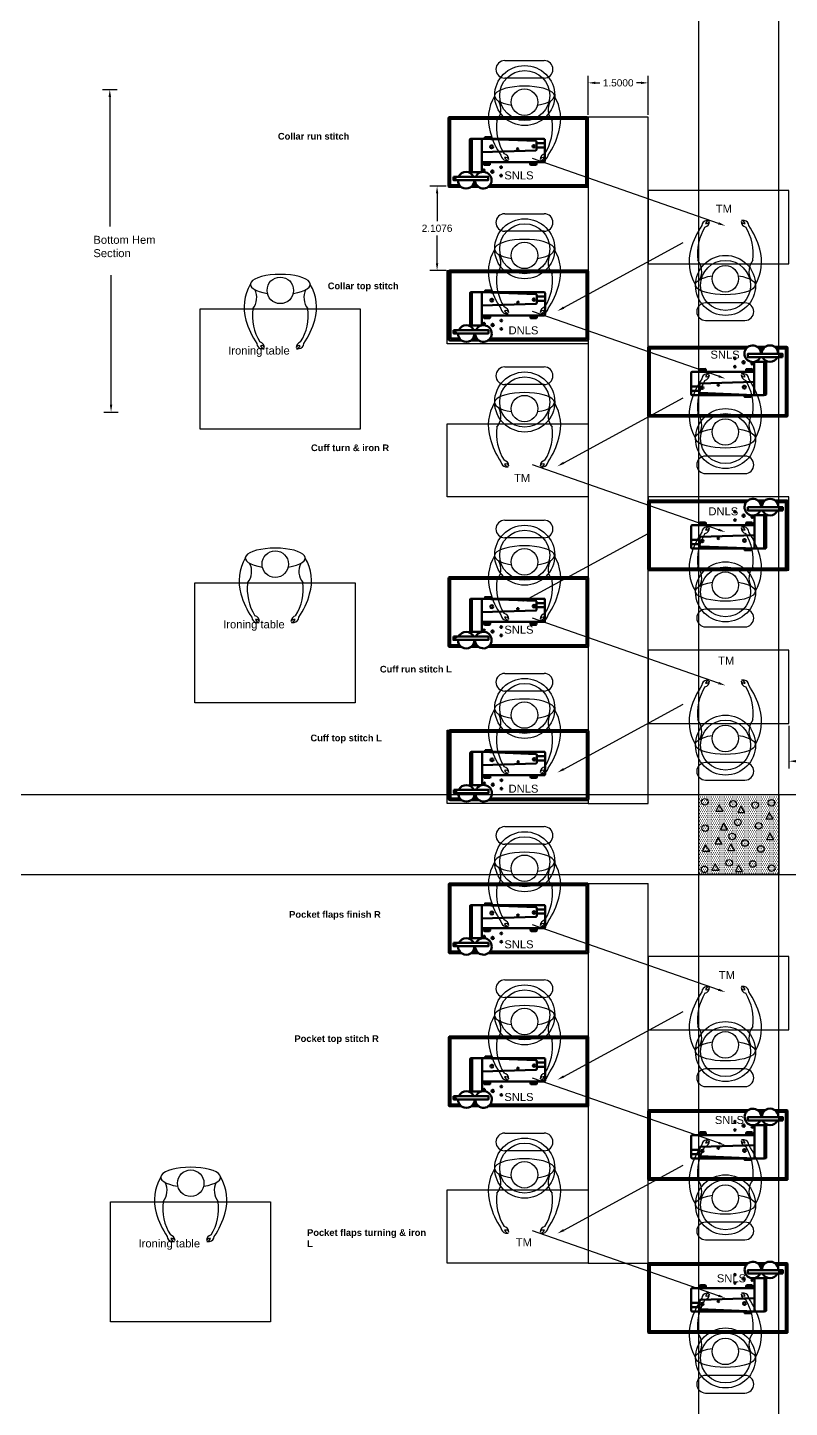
# Model space of a CAD drawing. Header units: feet. Extents: x 200 to 992, y 45 to 257.
# Drawn here: x 307.54 to 326.58, y 199.1 to 233.59 of the extents above; entities that cross this region are included whole.
import ezdxf

# ---------------------------------------------------------------- set-up
doc = ezdxf.new("R2010")
doc.units = ezdxf.units.FT
doc.header["$MEASUREMENT"] = 0
for name, color, linetype in [('beampillar', 80, 'Continuous'), ('dimension', 100, 'Continuous'), ('hatch pillar', 20, 'Continuous'), ('machines', 21, 'Continuous'), ('prep side', 220, 'Continuous'), ('shank', 77, 'Continuous'), ('standing operator', 240, 'Continuous')]:
    doc.layers.add(name, color=color, linetype=linetype)
doc.styles.get("Standard").update_dxf_attribs({"font": 'arial.ttf'})
doc.dimstyles.get("Standard").update_dxf_attribs({"dimtxt": 0.18, "dimasz": 0.18, "dimexe": 0.18, "dimexo": 0.0625, "dimgap": 0.09, "dimtad": 0, "dimtih": 1, "dimtoh": 1, "dimdec": 4, "dimzin": 0, "dimdsep": 46, "dimtxsty": 'Standard', "dimcen": 0.09, "dimadec": 0, "dimazin": 0, "dimtfac": 1, "dimtdec": 4, "dimtofl": 0, "dimtmove": 0, "dimatfit": 3, "dimfxl": 1, "dimtolj": 1, "dimtzin": 0, "dimarcsym": 0})

# ---------------------------------------------------------------- blocks, each defined once
blk = doc.blocks.new('Arrow')
at = {"linetype": 'ByBlock', "lineweight": -2}
blk.add_lwpolyline([(19.992, 74.917), (15.339, 76.537)], dxfattribs=at)
blk.add_solid([(20.002, 74.945), (20.162, 74.858), (19.982, 74.889)])
blk = doc.blocks.new('arrow 2')
at = {"linetype": 'ByBlock', "lineweight": -2}
blk.add_lwpolyline([(16.121, 72.812), (19.11, 74.436)], dxfattribs=at)
blk.add_solid([(16.136, 72.785), (15.963, 72.726), (16.107, 72.838)])
blk = doc.blocks.new('snls block')
at = {"layer": 'machines', "linetype": 'ByBlock', "lineweight": 100}
for p, q in [((54.586, 84.152), (54.586, 84.133)), ((54.586, 84.152), (54.605, 84.152)), ((54.607, 84.133), (54.605, 84.152)), ((54.888, 84.077), (54.681, 84.077)), ((54.889, 83.97), (54.681, 83.97)), ((53.361, 83.553), (53.361, 83.605)), ((53.361, 83.605), (53.517, 83.605)), ((53.378, 83.57), (53.378, 83.605)), ((53.497, 83.533), (53.382, 83.533)), ((53.48, 83.549), (53.398, 83.549)), ((53.501, 83.605), (53.501, 83.57)), ((53.517, 83.605), (53.517, 83.553)), ((54.524, 83.553), (54.524, 83.605)), ((54.524, 83.605), (54.681, 83.605)), ((54.541, 83.57), (54.541, 83.605)), ((54.66, 83.533), (54.545, 83.533)), ((54.643, 83.549), (54.562, 83.549)), ((54.664, 83.605), (54.664, 83.57)), ((54.681, 83.605), (54.681, 83.553))]:
    blk.add_line(p, q, dxfattribs=at)
for points in [[(53.469, 82.981), (55.947, 82.981, 0.414214), (55.968, 83.002), (55.968, 84.703, 0.414214), (55.947, 84.724), (52.502, 84.724, 0.414214), (52.482, 84.703), (52.482, 83.002, 0.414214), (52.502, 82.981), (52.798, 82.981)], [(53.513, 83.023), (55.905, 83.023, 0.414214), (55.926, 83.043), (55.926, 84.662, 0.414214), (55.905, 84.683), (52.544, 84.683, 0.414214), (52.523, 84.662), (52.523, 83.043, 0.414214), (52.544, 83.023), (52.755, 83.023)]]:
    blk.add_lwpolyline(points, format="xyb", dxfattribs=at)
for points in [[(53.063, 83.355), (53.037, 83.355, -0.414214), (53.016, 83.375), (53.016, 84.161, -0.414214), (53.037, 84.182), (53.063, 84.182)], [(53.312, 84.185), (53.063, 84.185), (53.063, 83.355), (53.291, 83.355, 0.414214), (53.312, 83.375)], [(53.312, 84.185), (54.661, 84.131, -0.402601), (54.681, 84.11), (54.681, 83.914, -0.405445), (54.661, 83.893), (53.312, 83.853)], [(53.312, 84.185), (54.868, 84.185, -0.414214), (54.889, 84.164), (54.889, 83.624, -0.414214), (54.868, 83.604), (53.312, 83.604)]]:
    blk.add_lwpolyline(points, format="xyb", close=True, dxfattribs=at)
for points in [[(53.557, 84.185), (53.392, 84.185), (53.392, 84.225), (53.557, 84.225)], [(53.505, 84.185), (53.404, 84.185), (53.404, 84.222), (53.505, 84.222)], [(52.603, 83.237), (53.474, 83.237), (53.474, 83.154), (52.603, 83.154)], [(52.603, 83.237), (53.474, 83.237), (53.474, 83.154), (52.603, 83.154)]]:
    blk.add_lwpolyline(points, close=True, dxfattribs=at)
for points in [[(53.042, 82.981), (53.23, 82.981)], [(53.085, 83.023), (53.186, 83.023)]]:
    blk.add_lwpolyline(points, dxfattribs=at)
for centre, radius in [((53.56, 83.986), 0.0369), ((54.212, 83.931), 0.0196), ((54.613, 83.999), 0.0303), ((53.796, 83.476), 0.0206), ((52.644, 83.202), 0.0219), ((52.644, 83.202), 0.0219), ((53.366, 83.399), 0.0206), ((53.58, 83.365), 0.0285), ((53.796, 83.267), 0.0206)]:
    blk.add_circle(centre, radius, dxfattribs=at)
for centre, radius, start, end in [((53.382, 83.553), 0.0208, 180, 270), ((53.398, 83.57), 0.0208, 180, 270), ((53.48, 83.57), 0.0208, 270, 0), ((53.497, 83.553), 0.0208, 270, 0), ((54.545, 83.553), 0.0208, 180, 270), ((54.562, 83.57), 0.0208, 180, 270), ((54.643, 83.57), 0.0208, 270, 0), ((54.66, 83.553), 0.0208, 270, 0), ((52.92, 83.149), 0.207, 178.5457, 1.4543), ((52.92, 83.149), 0.207, 25.1747, 154.8253), ((53.35, 83.151), 0.207, 179.1324, 155.4718)]:
    blk.add_arc(centre, radius, start, end, dxfattribs=at)
blk = doc.blocks.new('*D20')
at = {"color": 0, "linetype": 'ByBlock', "lineweight": -2, "transparency": 16777216}
for p, q in [((-152.547, 49.683), (-152.547, 48.62)), ((-148.024, 49.763), (-148.024, 48.62)), ((-152.367, 48.8), (-150.752, 48.8)), ((-148.204, 48.8), (-149.819, 48.8))]:
    blk.add_line(p, q, dxfattribs=at)
at = {"color": 0, "linetype": 'ByBlock', "transparency": 16777216}
for points in [[(-152.367, 48.83), (-152.367, 48.77), (-152.547, 48.8)], [(-148.204, 48.83), (-148.204, 48.77), (-148.024, 48.8)]]:
    blk.add_solid(points, dxfattribs=at)
at = {"layer": 'Defpoints', "color": 0, "linetype": 'ByBlock', "transparency": 16777216}
for p in [(-152.547, 49.746), (-148.024, 49.826), (-148.024, 48.8)]:
    blk.add_point(p, dxfattribs=at)
at = {"color": 0, "linetype": 'ByBlock', "transparency": 16777216, "insert": (-150.286, 48.8), "char_height": 0.18, "attachment_point": 5}
blk.add_mtext('\\A1;4.5222', dxfattribs=at)
blk = doc.blocks.new('*D23')
at = {"color": 0, "linetype": 'ByBlock', "lineweight": -2, "transparency": 16777216}
for p, q in [((-157.567, 64.959), (-157.567, 65.935)), ((-156.067, 64.959), (-156.067, 65.935)), ((-157.387, 65.755), (-157.272, 65.755)), ((-156.247, 65.755), (-156.362, 65.755))]:
    blk.add_line(p, q, dxfattribs=at)
at = {"color": 0, "linetype": 'ByBlock', "transparency": 16777216}
for points in [[(-157.387, 65.785), (-157.387, 65.725), (-157.567, 65.755)], [(-156.247, 65.785), (-156.247, 65.725), (-156.067, 65.755)]]:
    blk.add_solid(points, dxfattribs=at)
at = {"layer": 'Defpoints', "color": 0, "linetype": 'ByBlock', "transparency": 16777216}
for p in [(-156.067, 65.755), (-157.567, 64.896), (-156.067, 64.896)]:
    blk.add_point(p, dxfattribs=at)
at = {"color": 0, "linetype": 'ByBlock', "transparency": 16777216, "insert": (-156.817, 65.755), "char_height": 0.18, "attachment_point": 5}
blk.add_mtext('\\A1;1.5000', dxfattribs=at)
blk = doc.blocks.new('*D24')
at = {"color": 0, "linetype": 'ByBlock', "lineweight": -2, "transparency": 16777216}
for p, q in [((-161.12, 63.174), (-161.524, 63.174)), ((-161.344, 62.994), (-161.344, 62.302)), ((-161.344, 61.246), (-161.344, 61.938)), ((-161.12, 61.066), (-161.524, 61.066))]:
    blk.add_line(p, q, dxfattribs=at)
at = {"color": 0, "linetype": 'ByBlock', "transparency": 16777216}
for points in [[(-161.374, 62.994), (-161.314, 62.994), (-161.344, 63.174)], [(-161.374, 61.246), (-161.314, 61.246), (-161.344, 61.066)]]:
    blk.add_solid(points, dxfattribs=at)
at = {"layer": 'Defpoints', "color": 0, "linetype": 'ByBlock', "transparency": 16777216}
for p in [(-161.058, 63.174), (-161.344, 61.066), (-161.058, 61.066)]:
    blk.add_point(p, dxfattribs=at)
at = {"color": 0, "linetype": 'ByBlock', "transparency": 16777216, "insert": (-161.344, 62.12), "char_height": 0.18, "attachment_point": 5}
blk.add_mtext('\\A1;2.1076', dxfattribs=at)
blk = doc.blocks.new('hatchedpillar')
at = {"layer": 'hatch pillar', "linetype": 'ByBlock', "true_color": 0xf4ee51}
h = blk.add_hatch(dxfattribs=at)
h.set_pattern_fill('DOTS', color=41, scale=0.74)
h.set_pattern_definition([(0, (122.4823, -40.014843), (0.023125, 0.04625), [0, -0.04625])])
h.paths.add_polyline_path([(326.3, 214.403), (324.3, 214.403), (324.3, 212.403), (326.3, 212.403)])
at = {"layer": 'hatch pillar', "linetype": 'Continuous', "lineweight": -3, "ltscale": 2}
for p, q in [((324.821, 214.163), (324.744, 214.001)), ((324.744, 214.001), (324.922, 214.001)), ((324.922, 214.001), (324.821, 214.163)), ((325.37, 214.132), (325.292, 213.97)), ((325.292, 213.97), (325.47, 213.97)), ((325.47, 213.97), (325.37, 214.132)), ((326.077, 213.973), (326, 213.811)), ((326.177, 213.811), (326.077, 213.973)), ((324.937, 213.7), (324.86, 213.538)), ((324.86, 213.538), (325.037, 213.538)), ((325.037, 213.538), (324.937, 213.7)), ((326, 213.811), (326.177, 213.811)), ((324.487, 213.162), (324.41, 213)), ((324.588, 213), (324.487, 213.162)), ((324.798, 213.345), (324.721, 213.183)), ((324.721, 213.183), (324.898, 213.183)), ((324.898, 213.183), (324.798, 213.345)), ((325.115, 213.183), (325.037, 213.021)), ((325.215, 213.021), (325.115, 213.183)), ((326.091, 213.458), (326.014, 213.296)), ((326.014, 213.296), (326.191, 213.296)), ((326.191, 213.296), (326.091, 213.458)), ((324.41, 213), (324.588, 213)), ((325.037, 213.021), (325.215, 213.021)), ((324.721, 212.689), (324.644, 212.527)), ((324.644, 212.527), (324.821, 212.527)), ((324.821, 212.527), (324.721, 212.689)), ((325.308, 212.659), (325.231, 212.497)), ((325.231, 212.497), (325.408, 212.497)), ((325.408, 212.497), (325.308, 212.659))]:
    blk.add_line(p, q, dxfattribs=at)
for centre in [(324.469, 214.234), (325.177, 214.186), (325.725, 214.155), (326.13, 214.213), (324.476, 213.578), (325.292, 213.723), (325.812, 213.635), (325.153, 213.368), (325.47, 213.206), (325.868, 213.056), (325.076, 212.713), (324.455, 212.548), (325.663, 212.682), (326.137, 212.576)]:
    blk.add_circle(centre, 0.0821, dxfattribs=at)
blk = doc.blocks.new('sewing line')
for p, q in [((-157.5673, 47.74604), (-156.0673, 47.74604)), ((-157.5673, 45.74612), (-156.0673, 45.74612)), ((-157.5673, 36.25604), (-156.0673, 36.25604))]:
    blk.add_line(p, q)
for points in [[(-159.65176, 66.31406), (-158.66746, 66.31406)], [(-158.66746, 65.87473), (-159.65176, 65.87473)], [(-156.0673, 47.74604), (-156.0673, 64.89612), (-157.5673, 64.89612), (-157.5673, 47.74604)], [(-159.65176, 62.48406), (-158.66746, 62.48406)], [(-158.66746, 62.04473), (-159.65176, 62.04473)], [(-153.64682, 60.25736), (-154.63112, 60.25736)], [(-154.63112, 59.81803), (-153.64682, 59.81803)], [(-159.65176, 58.65406), (-158.66746, 58.65406)], [(-158.66746, 58.21473), (-159.65176, 58.21473)], [(-153.64682, 56.42736), (-154.63112, 56.42736)], [(-154.63112, 55.98803), (-153.64682, 55.98803)], [(-159.65176, 54.82406), (-158.66746, 54.82406)], [(-158.66746, 54.38473), (-159.65176, 54.38473)], [(-153.64682, 52.59736), (-154.63112, 52.59736)], [(-154.63112, 52.15803), (-153.64682, 52.15803)], [(-159.65176, 50.99406), (-158.66746, 50.99406)], [(-158.66746, 50.55473), (-159.65176, 50.55473)], [(-153.64682, 48.76736), (-154.63112, 48.76736)], [(-154.63112, 48.32803), (-153.64682, 48.32803)], [(-159.65176, 47.16406), (-158.66746, 47.16406)], [(-158.66746, 46.72473), (-159.65176, 46.72473)], [(-157.5673, 45.74612), (-157.5673, 36.25604)], [(-156.0673, 36.25604), (-156.0673, 45.74612)], [(-159.65176, 43.33406), (-158.66746, 43.33406)], [(-158.66746, 42.89473), (-159.65176, 42.89473)], [(-153.64682, 41.10736), (-154.63112, 41.10736)], [(-154.63112, 40.66803), (-153.64682, 40.66803)], [(-159.65176, 39.50406), (-158.66746, 39.50406)], [(-158.66746, 39.06473), (-159.65176, 39.06473)], [(-153.64682, 37.27736), (-154.63112, 37.27736)], [(-154.63112, 36.83803), (-153.64682, 36.83803)], [(-153.64682, 33.44736), (-154.63112, 33.44736)], [(-154.63112, 33.00803), (-153.64682, 33.00803)]]:
    blk.add_lwpolyline(points)
for points in [[(-152.54667, 63.06604), (-156.0673, 63.06604), (-156.0673, 61.23597), (-152.54667, 61.23597)], [(-157.5673, 59.23604), (-161.08794, 59.23604), (-161.08794, 61.06612), (-157.5673, 61.06612)], [(-157.5673, 55.40604), (-161.08794, 55.40604), (-161.08794, 57.23612), (-157.5673, 57.23612)], [(-152.54667, 55.40604), (-156.0673, 55.40604), (-156.0673, 53.57597), (-152.54667, 53.57597)], [(-152.54667, 51.57604), (-156.0673, 51.57604), (-156.0673, 49.74597), (-152.54667, 49.74597)], [(-157.5673, 47.74604), (-161.08794, 47.74604), (-161.08794, 49.57612), (-157.5673, 49.57612)], [(-152.54667, 43.91604), (-156.0673, 43.91604), (-156.0673, 42.08597), (-152.54667, 42.08597)], [(-157.5673, 36.25604), (-161.08794, 36.25604), (-161.08794, 38.08612), (-157.5673, 38.08612)]]:
    blk.add_lwpolyline(points, close=True)
at = {"linetype": 'ByBlock'}
for points in [[(-167.26953, 60.10334), (-163.26953, 60.10334), (-163.26953, 57.10334), (-167.26953, 57.10334)], [(-167.39561, 53.26052), (-163.39561, 53.26052), (-163.39561, 50.26052), (-167.39561, 50.26052)], [(-169.51024, 37.78636), (-165.51024, 37.78636), (-165.51024, 34.78636), (-169.51024, 34.78636)]]:
    blk.add_lwpolyline(points, close=True, dxfattribs=at)
for centre, radius in [((-159.15346, 65.43847), 0.75), ((-159.15346, 65.43847), 0.625), ((-159.15834, 65.27329), 0.3314), ((-159.15346, 61.60847), 0.75), ((-159.15346, 61.60847), 0.625), ((-159.15834, 61.44329), 0.3314), ((-154.13282, 60.69361), 0.75), ((-154.13282, 60.69361), 0.625), ((-154.1377, 60.8588), 0.3314), ((-159.15346, 57.77847), 0.75), ((-159.15346, 57.77847), 0.625), ((-159.15834, 57.61329), 0.3314), ((-154.13282, 56.86361), 0.75), ((-154.13282, 56.86361), 0.625), ((-154.1377, 57.0288), 0.3314), ((-159.15346, 53.94847), 0.75), ((-159.15346, 53.94847), 0.625), ((-159.15834, 53.78329), 0.3314), ((-154.13282, 53.03361), 0.75), ((-154.13282, 53.03361), 0.625), ((-154.1377, 53.1988), 0.3314), ((-159.15346, 50.11847), 0.75), ((-159.15346, 50.11847), 0.625), ((-159.15834, 49.95329), 0.3314), ((-154.13282, 49.20361), 0.75), ((-154.13282, 49.20361), 0.625), ((-154.1377, 49.3688), 0.3314), ((-159.15346, 46.28847), 0.75), ((-159.15346, 46.28847), 0.625), ((-159.15834, 46.12329), 0.3314), ((-159.15346, 42.45847), 0.75), ((-159.15346, 42.45847), 0.625), ((-159.15834, 42.29329), 0.3314), ((-154.13282, 41.54361), 0.75), ((-154.13282, 41.54361), 0.625), ((-154.1377, 41.7088), 0.3314), ((-159.15346, 38.62847), 0.75), ((-159.15346, 38.62847), 0.625), ((-159.15834, 38.46329), 0.3314), ((-154.13282, 37.71361), 0.75), ((-154.13282, 37.71361), 0.625), ((-154.1377, 37.8788), 0.3314), ((-154.13282, 33.88361), 0.75), ((-154.13282, 33.88361), 0.625), ((-154.1377, 34.0488), 0.3314)]:
    blk.add_circle(centre, radius)
for centre, radius, start, end in [((-159.65176, 66.09439), 0.21966, 90, 270), ((-158.66746, 66.09439), 0.21966, 270, 90), ((-158.93482, 64.85148), 1.12909, 149.566063, 196.497517), ((-160.18967, 65.0889), 0.44097, 321.008421, 27.632528), ((-158.12701, 65.0889), 0.44097, 152.367472, 218.991579), ((-159.38185, 64.85148), 1.12909, 343.502483, 30.433937), ((-158.15673, 65.03468), 1.92771, 195.151137, 214.435473), ((-158.62726, 64.64293), 1.23125, 172.133942, 212.405248), ((-159.68941, 64.64293), 1.23125, 327.594752, 7.866058), ((-160.15995, 65.03468), 1.92771, 325.564527, 344.848863), ((-159.60623, 63.95539), 0.14081, 184.390124, 259.877496), ((-159.71059, 63.82858), 0.16061, 4.787406, 74.171118), ((-159.63097, 63.80352), 0.08916, 25.560009, 106.981091), ((-159.52717, 63.95643), 0.1464, 207.518809, 255.319703), ((-159.57653, 64.53354), 0.71883, 265.65598, 270.977476), ((-158.60608, 63.82858), 0.16061, 105.828882, 175.212594), ((-158.68571, 63.80352), 0.08916, 73.018909, 154.439991), ((-158.7895, 63.95643), 0.1464, 284.680297, 332.481191), ((-158.74014, 64.53354), 0.71883, 269.022524, 274.34402), ((-158.71044, 63.95539), 0.14081, 280.122504, 355.609876), ((-159.65176, 62.26439), 0.21966, 90, 270), ((-158.66746, 62.26439), 0.21966, 270, 90), ((-153.13609, 61.0974), 1.92771, 145.564527, 164.848863), ((-153.60663, 61.48915), 1.23125, 147.594752, 187.866058), ((-154.5856, 62.1767), 0.14081, 100.122504, 175.609876), ((-154.68995, 62.3035), 0.16061, 285.828882, 355.212594), ((-154.50654, 62.17566), 0.1464, 104.680297, 152.481191), ((-154.61033, 62.32857), 0.08916, 253.018909, 334.439991), ((-154.5559, 61.59855), 0.71883, 89.022524, 94.34402), ((-153.66507, 62.32857), 0.08916, 205.560009, 286.981091), ((-153.58545, 62.3035), 0.16061, 184.787406, 254.171118), ((-153.7195, 61.59855), 0.71883, 85.65598, 90.977476), ((-153.76887, 62.17566), 0.1464, 27.518809, 75.319703), ((-153.6898, 62.1767), 0.14081, 4.390124, 79.877496), ((-154.66878, 61.48915), 1.23125, 352.133942, 32.405248), ((-155.13931, 61.0974), 1.92771, 15.151137, 34.435473), ((-158.93482, 61.02148), 1.12909, 149.566063, 196.497517), ((-160.18967, 61.2589), 0.44097, 321.008421, 27.632528), ((-158.12701, 61.2589), 0.44097, 152.367472, 218.991579), ((-159.38185, 61.02148), 1.12909, 343.502483, 30.433937), ((-153.91419, 61.28061), 1.12909, 163.502483, 210.433937), ((-154.36122, 61.28061), 1.12909, 329.566063, 16.497517), ((-155.16903, 61.04318), 0.44097, 332.367472, 38.991579), ((-153.10637, 61.04318), 0.44097, 141.008421, 207.632528), ((-158.15673, 61.20468), 1.92771, 195.151137, 214.435473), ((-158.62726, 60.81293), 1.23125, 172.133942, 212.405248), ((-159.68941, 60.81293), 1.23125, 327.594752, 7.866058), ((-160.15995, 61.20468), 1.92771, 325.564527, 344.848863), ((-159.60623, 60.12539), 0.14081, 184.390124, 259.877496), ((-159.71059, 59.99858), 0.16061, 4.787406, 74.171118), ((-159.63097, 59.97352), 0.08916, 25.560009, 106.981091), ((-159.52717, 60.12643), 0.1464, 207.518809, 255.319703), ((-158.60608, 59.99858), 0.16061, 105.828882, 175.212594), ((-158.68571, 59.97352), 0.08916, 73.018909, 154.439991), ((-158.7895, 60.12643), 0.1464, 284.680297, 332.481191), ((-158.71044, 60.12539), 0.14081, 280.122504, 355.609876), ((-154.63112, 60.03769), 0.21966, 90, 270), ((-153.64682, 60.03769), 0.21966, 270, 90), ((-159.57653, 60.70354), 0.71883, 265.65598, 270.977476), ((-158.74014, 60.70354), 0.71883, 269.022524, 274.34402), ((-159.65176, 58.43439), 0.21966, 90, 270), ((-158.66746, 58.43439), 0.21966, 270, 90), ((-153.13609, 57.2674), 1.92771, 145.564527, 164.848863), ((-153.60663, 57.65915), 1.23125, 147.594752, 187.866058), ((-154.5856, 58.3467), 0.14081, 100.122504, 175.609876), ((-154.68995, 58.4735), 0.16061, 285.828882, 355.212594), ((-154.50654, 58.34566), 0.1464, 104.680297, 152.481191), ((-154.61033, 58.49857), 0.08916, 253.018909, 334.439991), ((-154.5559, 57.76855), 0.71883, 89.022524, 94.34402), ((-153.66507, 58.49857), 0.08916, 205.560009, 286.981091), ((-153.58545, 58.4735), 0.16061, 184.787406, 254.171118), ((-153.7195, 57.76855), 0.71883, 85.65598, 90.977476), ((-153.76887, 58.34566), 0.1464, 27.518809, 75.319703), ((-153.6898, 58.3467), 0.14081, 4.390124, 79.877496), ((-154.66878, 57.65915), 1.23125, 352.133942, 32.405248), ((-155.13931, 57.2674), 1.92771, 15.151137, 34.435473), ((-158.93482, 57.19148), 1.12909, 149.566063, 196.497517), ((-160.18967, 57.4289), 0.44097, 321.008421, 27.632528), ((-158.12701, 57.4289), 0.44097, 152.367472, 218.991579), ((-159.38185, 57.19148), 1.12909, 343.502483, 30.433937), ((-153.91419, 57.45061), 1.12909, 163.502483, 210.433937), ((-154.36122, 57.45061), 1.12909, 329.566063, 16.497517), ((-155.16903, 57.21318), 0.44097, 332.367472, 38.991579), ((-153.10637, 57.21318), 0.44097, 141.008421, 207.632528), ((-158.62726, 56.98293), 1.23125, 172.133942, 212.405248), ((-159.68941, 56.98293), 1.23125, 327.594752, 7.866058), ((-158.15673, 57.37468), 1.92771, 195.151137, 214.435473), ((-160.15995, 57.37468), 1.92771, 325.564527, 344.848863), ((-159.60623, 56.29539), 0.14081, 184.390124, 259.877496), ((-159.71059, 56.16858), 0.16061, 4.787406, 74.171118), ((-159.63097, 56.14352), 0.08916, 25.560009, 106.981091), ((-159.52717, 56.29643), 0.1464, 207.518809, 255.319703), ((-158.60608, 56.16858), 0.16061, 105.828882, 175.212594), ((-158.68571, 56.14352), 0.08916, 73.018909, 154.439991), ((-158.7895, 56.29643), 0.1464, 284.680297, 332.481191), ((-158.71044, 56.29539), 0.14081, 280.122504, 355.609876), ((-154.63112, 56.20769), 0.21966, 90, 270), ((-153.64682, 56.20769), 0.21966, 270, 90), ((-159.57653, 56.87354), 0.71883, 265.65598, 270.977476), ((-158.74014, 56.87354), 0.71883, 269.022524, 274.34402), ((-159.65176, 54.60439), 0.21966, 90, 270), ((-158.66746, 54.60439), 0.21966, 270, 90), ((-153.13609, 53.4374), 1.92771, 145.564527, 164.848863), ((-154.5856, 54.5167), 0.14081, 100.122504, 175.609876), ((-154.68995, 54.6435), 0.16061, 285.828882, 355.212594), ((-154.50654, 54.51566), 0.1464, 104.680297, 152.481191), ((-154.61033, 54.66857), 0.08916, 253.018909, 334.439991), ((-154.5559, 53.93855), 0.71883, 89.022524, 94.34402), ((-153.66507, 54.66857), 0.08916, 205.560009, 286.981091), ((-153.58545, 54.6435), 0.16061, 184.787406, 254.171118), ((-153.7195, 53.93855), 0.71883, 85.65598, 90.977476), ((-153.76887, 54.51566), 0.1464, 27.518809, 75.319703), ((-153.6898, 54.5167), 0.14081, 4.390124, 79.877496), ((-155.13931, 53.4374), 1.92771, 15.151137, 34.435473), ((-153.60663, 53.82915), 1.23125, 147.594752, 187.866058), ((-154.66878, 53.82915), 1.23125, 352.133942, 32.405248), ((-158.93482, 53.36148), 1.12909, 149.566063, 196.497517), ((-160.18967, 53.5989), 0.44097, 321.008421, 27.632528), ((-158.12701, 53.5989), 0.44097, 152.367472, 218.991579), ((-159.38185, 53.36148), 1.12909, 343.502483, 30.433937), ((-153.91419, 53.62061), 1.12909, 163.502483, 210.433937), ((-154.36122, 53.62061), 1.12909, 329.566063, 16.497517), ((-155.16903, 53.38318), 0.44097, 332.367472, 38.991579), ((-153.10637, 53.38318), 0.44097, 141.008421, 207.632528), ((-158.62726, 53.15293), 1.23125, 172.133942, 212.405248), ((-159.68941, 53.15293), 1.23125, 327.594752, 7.866058), ((-158.15673, 53.54468), 1.92771, 195.151137, 214.435473), ((-160.15995, 53.54468), 1.92771, 325.564527, 344.848863), ((-159.60623, 52.46539), 0.14081, 184.390124, 259.877496), ((-159.71059, 52.33858), 0.16061, 4.787406, 74.171118), ((-158.60608, 52.33858), 0.16061, 105.828882, 175.212594), ((-158.71044, 52.46539), 0.14081, 280.122504, 355.609876), ((-154.63112, 52.37769), 0.21966, 90, 270), ((-153.64682, 52.37769), 0.21966, 270, 90), ((-159.63097, 52.31352), 0.08916, 25.560009, 106.981091), ((-159.52717, 52.46643), 0.1464, 207.518809, 255.319703), ((-159.57653, 53.04354), 0.71883, 265.65598, 270.977476), ((-158.68571, 52.31352), 0.08916, 73.018909, 154.439991), ((-158.7895, 52.46643), 0.1464, 284.680297, 332.481191), ((-158.74014, 53.04354), 0.71883, 269.022524, 274.34402), ((-159.65176, 50.77439), 0.21966, 90, 270), ((-158.66746, 50.77439), 0.21966, 270, 90), ((-154.5856, 50.6867), 0.14081, 100.122504, 175.609876), ((-154.68995, 50.8135), 0.16061, 285.828882, 355.212594), ((-154.50654, 50.68566), 0.1464, 104.680297, 152.481191), ((-154.61033, 50.83857), 0.08916, 253.018909, 334.439991), ((-154.5559, 50.10855), 0.71883, 89.022524, 94.34402), ((-153.66507, 50.83857), 0.08916, 205.560009, 286.981091), ((-153.58545, 50.8135), 0.16061, 184.787406, 254.171118), ((-153.7195, 50.10855), 0.71883, 85.65598, 90.977476), ((-153.76887, 50.68566), 0.1464, 27.518809, 75.319703), ((-153.6898, 50.6867), 0.14081, 4.390124, 79.877496), ((-153.13609, 49.6074), 1.92771, 145.564527, 164.848863), ((-153.60663, 49.99915), 1.23125, 147.594752, 187.866058), ((-154.66878, 49.99915), 1.23125, 352.133942, 32.405248), ((-155.13931, 49.6074), 1.92771, 15.151137, 34.435473), ((-158.93482, 49.53148), 1.12909, 149.566063, 196.497517), ((-159.38185, 49.53148), 1.12909, 343.502483, 30.433937), ((-153.91419, 49.79061), 1.12909, 163.502483, 210.433937), ((-154.36122, 49.79061), 1.12909, 329.566063, 16.497517), ((-160.18967, 49.7689), 0.44097, 321.008421, 27.632528), ((-158.12701, 49.7689), 0.44097, 152.367472, 218.991579), ((-155.16903, 49.55318), 0.44097, 332.367472, 38.991579), ((-153.10637, 49.55318), 0.44097, 141.008421, 207.632528), ((-158.62726, 49.32293), 1.23125, 172.133942, 212.405248), ((-159.68941, 49.32293), 1.23125, 327.594752, 7.866058), ((-158.15673, 49.71468), 1.92771, 195.151137, 214.435473), ((-160.15995, 49.71468), 1.92771, 325.564527, 344.848863), ((-159.71059, 48.50858), 0.16061, 4.787406, 74.171118), ((-158.60608, 48.50858), 0.16061, 105.828882, 175.212594), ((-154.63112, 48.54769), 0.21966, 90, 270), ((-153.64682, 48.54769), 0.21966, 270, 90), ((-159.60623, 48.63539), 0.14081, 184.390124, 259.877496), ((-159.63097, 48.48352), 0.08916, 25.560009, 106.981091), ((-159.52717, 48.63643), 0.1464, 207.518809, 255.319703), ((-159.57653, 49.21354), 0.71883, 265.65598, 270.977476), ((-158.68571, 48.48352), 0.08916, 73.018909, 154.439991), ((-158.7895, 48.63643), 0.1464, 284.680297, 332.481191), ((-158.74014, 49.21354), 0.71883, 269.022524, 274.34402), ((-158.71044, 48.63539), 0.14081, 280.122504, 355.609876), ((-159.65176, 46.94439), 0.21966, 90, 270), ((-158.66746, 46.94439), 0.21966, 270, 90), ((-158.93482, 45.70148), 1.12909, 149.566063, 196.497517), ((-159.38185, 45.70148), 1.12909, 343.502483, 30.433937), ((-160.18967, 45.9389), 0.44097, 321.008421, 27.632528), ((-158.12701, 45.9389), 0.44097, 152.367472, 218.991579), ((-158.62726, 45.49293), 1.23125, 172.133942, 212.405248), ((-159.68941, 45.49293), 1.23125, 327.594752, 7.866058), ((-158.15673, 45.88468), 1.92771, 195.151137, 214.435473), ((-160.15995, 45.88468), 1.92771, 325.564527, 344.848863), ((-159.60623, 44.80539), 0.14081, 184.390124, 259.877496), ((-159.71059, 44.67858), 0.16061, 4.787406, 74.171118), ((-159.63097, 44.65352), 0.08916, 25.560009, 106.981091), ((-159.52717, 44.80643), 0.1464, 207.518809, 255.319703), ((-159.57653, 45.38354), 0.71883, 265.65598, 270.977476), ((-158.60608, 44.67858), 0.16061, 105.828882, 175.212594), ((-158.68571, 44.65352), 0.08916, 73.018909, 154.439991), ((-158.7895, 44.80643), 0.1464, 284.680297, 332.481191), ((-158.74014, 45.38354), 0.71883, 269.022524, 274.34402), ((-158.71044, 44.80539), 0.14081, 280.122504, 355.609876), ((-159.65176, 43.11439), 0.21966, 90, 270), ((-158.66746, 43.11439), 0.21966, 270, 90), ((-154.5856, 43.0267), 0.14081, 100.122504, 175.609876), ((-154.68995, 43.1535), 0.16061, 285.828882, 355.212594), ((-154.50654, 43.02566), 0.1464, 104.680297, 152.481191), ((-154.61033, 43.17857), 0.08916, 253.018909, 334.439991), ((-154.5559, 42.44855), 0.71883, 89.022524, 94.34402), ((-153.66507, 43.17857), 0.08916, 205.560009, 286.981091), ((-153.58545, 43.1535), 0.16061, 184.787406, 254.171118), ((-153.7195, 42.44855), 0.71883, 85.65598, 90.977476), ((-153.76887, 43.02566), 0.1464, 27.518809, 75.319703), ((-153.6898, 43.0267), 0.14081, 4.390124, 79.877496), ((-153.13609, 41.9474), 1.92771, 145.564527, 164.848863), ((-153.60663, 42.33915), 1.23125, 147.594752, 187.866058), ((-154.66878, 42.33915), 1.23125, 352.133942, 32.405248), ((-155.13931, 41.9474), 1.92771, 15.151137, 34.435473), ((-158.93482, 41.87148), 1.12909, 149.566063, 196.497517), ((-159.38185, 41.87148), 1.12909, 343.502483, 30.433937), ((-153.91419, 42.13061), 1.12909, 163.502483, 210.433937), ((-154.36122, 42.13061), 1.12909, 329.566063, 16.497517), ((-160.18967, 42.1089), 0.44097, 321.008421, 27.632528), ((-158.12701, 42.1089), 0.44097, 152.367472, 218.991579), ((-155.16903, 41.89318), 0.44097, 332.367472, 38.991579), ((-153.10637, 41.89318), 0.44097, 141.008421, 207.632528), ((-158.62726, 41.66293), 1.23125, 172.133942, 212.405248), ((-159.68941, 41.66293), 1.23125, 327.594752, 7.866058), ((-158.15673, 42.05468), 1.92771, 195.151137, 214.435473), ((-160.15995, 42.05468), 1.92771, 325.564527, 344.848863), ((-154.63112, 40.88769), 0.21966, 90, 270), ((-153.64682, 40.88769), 0.21966, 270, 90), ((-159.60623, 40.97539), 0.14081, 184.390124, 259.877496), ((-159.71059, 40.84858), 0.16061, 4.787406, 74.171118), ((-159.63097, 40.82352), 0.08916, 25.560009, 106.981091), ((-159.52717, 40.97643), 0.1464, 207.518809, 255.319703), ((-159.57653, 41.55354), 0.71883, 265.65598, 270.977476), ((-158.60608, 40.84858), 0.16061, 105.828882, 175.212594), ((-158.68571, 40.82352), 0.08916, 73.018909, 154.439991), ((-158.7895, 40.97643), 0.1464, 284.680297, 332.481191), ((-158.74014, 41.55354), 0.71883, 269.022524, 274.34402), ((-158.71044, 40.97539), 0.14081, 280.122504, 355.609876), ((-159.65176, 39.28439), 0.21966, 90, 270), ((-158.66746, 39.28439), 0.21966, 270, 90), ((-154.5856, 39.1967), 0.14081, 100.122504, 175.609876), ((-154.50654, 39.19566), 0.1464, 104.680297, 152.481191), ((-154.5559, 38.61855), 0.71883, 89.022524, 94.34402), ((-153.7195, 38.61855), 0.71883, 85.65598, 90.977476), ((-153.76887, 39.19566), 0.1464, 27.518809, 75.319703), ((-153.6898, 39.1967), 0.14081, 4.390124, 79.877496), ((-153.13609, 38.1174), 1.92771, 145.564527, 164.848863), ((-153.60663, 38.50915), 1.23125, 147.594752, 187.866058), ((-154.68995, 39.3235), 0.16061, 285.828882, 355.212594), ((-154.61033, 39.34857), 0.08916, 253.018909, 334.439991), ((-153.66507, 39.34857), 0.08916, 205.560009, 286.981091), ((-153.58545, 39.3235), 0.16061, 184.787406, 254.171118), ((-154.66878, 38.50915), 1.23125, 352.133942, 32.405248), ((-155.13931, 38.1174), 1.92771, 15.151137, 34.435473), ((-158.93482, 38.04148), 1.12909, 149.566063, 196.497517), ((-160.18967, 38.2789), 0.44097, 321.008421, 27.632528), ((-158.12701, 38.2789), 0.44097, 152.367472, 218.991579), ((-159.38185, 38.04148), 1.12909, 343.502483, 30.433937), ((-153.91419, 38.30061), 1.12909, 163.502483, 210.433937), ((-155.16903, 38.06318), 0.44097, 332.367472, 38.991579), ((-153.10637, 38.06318), 0.44097, 141.008421, 207.632528), ((-154.36122, 38.30061), 1.12909, 329.566063, 16.497517), ((-158.62726, 37.83293), 1.23125, 172.133942, 212.405248), ((-159.68941, 37.83293), 1.23125, 327.594752, 7.866058), ((-158.15673, 38.22468), 1.92771, 195.151137, 214.435473), ((-160.15995, 38.22468), 1.92771, 325.564527, 344.848863), ((-154.63112, 37.05769), 0.21966, 90, 270), ((-153.64682, 37.05769), 0.21966, 270, 90), ((-159.60623, 37.14539), 0.14081, 184.390124, 259.877496), ((-159.71059, 37.01858), 0.16061, 4.787406, 74.171118), ((-159.63097, 36.99352), 0.08916, 25.560009, 106.981091), ((-159.52717, 37.14643), 0.1464, 207.518809, 255.319703), ((-159.57653, 37.72354), 0.71883, 265.65598, 270.977476), ((-158.60608, 37.01858), 0.16061, 105.828882, 175.212594), ((-158.68571, 36.99352), 0.08916, 73.018909, 154.439991), ((-158.7895, 37.14643), 0.1464, 284.680297, 332.481191), ((-158.74014, 37.72354), 0.71883, 269.022524, 274.34402), ((-158.71044, 37.14539), 0.14081, 280.122504, 355.609876), ((-153.13609, 34.2874), 1.92771, 145.564527, 164.848863), ((-153.60663, 34.67915), 1.23125, 147.594752, 187.866058), ((-154.5856, 35.3667), 0.14081, 100.122504, 175.609876), ((-154.68995, 35.4935), 0.16061, 285.828882, 355.212594), ((-154.50654, 35.36566), 0.1464, 104.680297, 152.481191), ((-154.61033, 35.51857), 0.08916, 253.018909, 334.439991), ((-154.5559, 34.78855), 0.71883, 89.022524, 94.34402), ((-153.66507, 35.51857), 0.08916, 205.560009, 286.981091), ((-153.58545, 35.4935), 0.16061, 184.787406, 254.171118), ((-153.7195, 34.78855), 0.71883, 85.65598, 90.977476), ((-153.76887, 35.36566), 0.1464, 27.518809, 75.319703), ((-153.6898, 35.3667), 0.14081, 4.390124, 79.877496), ((-154.66878, 34.67915), 1.23125, 352.133942, 32.405248), ((-155.13931, 34.2874), 1.92771, 15.151137, 34.435473), ((-153.91419, 34.47061), 1.12909, 163.502483, 210.433937), ((-155.16903, 34.23318), 0.44097, 332.367472, 38.991579), ((-153.10637, 34.23318), 0.44097, 141.008421, 207.632528), ((-154.36122, 34.47061), 1.12909, 329.566063, 16.497517), ((-154.63112, 33.22769), 0.21966, 90, 270), ((-153.64682, 33.22769), 0.21966, 270, 90)]:
    blk.add_arc(centre, radius, start, end)
for centre in [(-159.15834, 65.42341), (-159.15834, 61.59341), (-159.15834, 57.76341), (-159.15834, 53.93341), (-159.15834, 50.10341), (-159.15834, 46.27341), (-159.15834, 42.44341), (-159.15834, 38.61341)]:
    blk.add_ellipse(centre, major_axis=(-0.75, 0), ratio=0.33333333, start_param=2.01554376, end_param=7.4092342)
at = {"extrusion": (0, 0, -1)}
for centre in [(-154.1377, 60.70867), (-154.1377, 56.87867), (-154.1377, 53.04867), (-154.1377, 49.21867), (-154.1377, 41.55867), (-154.1377, 37.72867), (-154.1377, 33.89867)]:
    blk.add_ellipse(centre, major_axis=(-0.75, 0), ratio=0.33333333, start_param=2.01554376, end_param=7.4092342, dxfattribs=at)
at = {"layer": 'dimension', "linetype": 'ByBlock', "lineweight": -2}
for p, q in [((-134.20488, 53.76965), (-133.84488, 53.76965)), ((-134.17405, 45.70724), (-133.81405, 45.70724))]:
    blk.add_line(p, q, dxfattribs=at)
for points in [[(-134.02488, 53.58465), (-134.02488, 50.34777)], [(-133.99405, 45.89224), (-133.99405, 49.12913)]]:
    blk.add_lwpolyline(points, dxfattribs=at)
at = {"layer": 'dimension', "linetype": 'ByBlock'}
for points in [[(-134.05571, 53.58465), (-134.02488, 53.76965), (-133.99405, 53.58465)], [(-134.02488, 45.89224), (-133.99405, 45.70724), (-133.96321, 45.89224)]]:
    blk.add_solid(points, dxfattribs=at)
at = {"layer": 'standing operator'}
for centre in [(-165.26239, 60.56862), (-165.38847, 53.72579), (-167.5031, 38.25164)]:
    blk.add_circle(centre, 0.3314, dxfattribs=at)
for centre, radius, start, end in [((-165.03888, 60.14681), 1.12909, 149.566063, 196.497517), ((-165.48591, 60.14681), 1.12909, 343.502483, 30.433937), ((-166.29372, 60.38423), 0.44097, 321.008421, 27.632528), ((-164.23106, 60.38423), 0.44097, 152.367472, 218.991579), ((-164.73132, 59.93826), 1.23125, 172.133942, 212.405248), ((-165.79347, 59.93826), 1.23125, 327.594752, 7.866058), ((-164.26078, 60.33002), 1.92771, 195.151137, 214.435473), ((-166.264, 60.33002), 1.92771, 325.564527, 344.848863), ((-165.71029, 59.25072), 0.14081, 184.390124, 259.877496), ((-165.81464, 59.12391), 0.16061, 4.787406, 74.171118), ((-165.73502, 59.09885), 0.08916, 25.560009, 106.981091), ((-165.63123, 59.25176), 0.1464, 207.518809, 255.319703), ((-165.68059, 59.82887), 0.71883, 265.65598, 270.977476), ((-164.71014, 59.12391), 0.16061, 105.828882, 175.212594), ((-164.78976, 59.09885), 0.08916, 73.018909, 154.439991), ((-164.89356, 59.25176), 0.1464, 284.680297, 332.481191), ((-164.84419, 59.82887), 0.71883, 269.022524, 274.34402), ((-164.81449, 59.25072), 0.14081, 280.122504, 355.609876), ((-165.16495, 53.30398), 1.12909, 149.566063, 196.497517), ((-165.61198, 53.30398), 1.12909, 343.502483, 30.433937), ((-166.4198, 53.54141), 0.44097, 321.008421, 27.632528), ((-164.35714, 53.54141), 0.44097, 152.367472, 218.991579), ((-164.85739, 53.09544), 1.23125, 172.133942, 212.405248), ((-165.91954, 53.09544), 1.23125, 327.594752, 7.866058), ((-164.38686, 53.48719), 1.92771, 195.151137, 214.435473), ((-166.39008, 53.48719), 1.92771, 325.564527, 344.848863), ((-165.94072, 52.28108), 0.16061, 4.787406, 74.171118), ((-164.83622, 52.28108), 0.16061, 105.828882, 175.212594), ((-165.83637, 52.40789), 0.14081, 184.390124, 259.877496), ((-165.8611, 52.25602), 0.08916, 25.560009, 106.981091), ((-165.7573, 52.40893), 0.1464, 207.518809, 255.319703), ((-165.80667, 52.98604), 0.71883, 265.65598, 270.977476), ((-164.91584, 52.25602), 0.08916, 73.018909, 154.439991), ((-165.01964, 52.40893), 0.1464, 284.680297, 332.481191), ((-164.97027, 52.98604), 0.71883, 269.022524, 274.34402), ((-164.94057, 52.40789), 0.14081, 280.122504, 355.609876), ((-167.27959, 37.82983), 1.12909, 149.566063, 196.497517), ((-167.72662, 37.82983), 1.12909, 343.502483, 30.433937), ((-168.53443, 38.06725), 0.44097, 321.008421, 27.632528), ((-166.47177, 38.06725), 0.44097, 152.367472, 218.991579), ((-166.97203, 37.62128), 1.23125, 172.133942, 212.405248), ((-168.03418, 37.62128), 1.23125, 327.594752, 7.866058), ((-166.50149, 38.01303), 1.92771, 195.151137, 214.435473), ((-168.50471, 38.01303), 1.92771, 325.564527, 344.848863), ((-167.951, 36.93374), 0.14081, 184.390124, 259.877496), ((-168.05536, 36.80693), 0.16061, 4.787406, 74.171118), ((-166.95085, 36.80693), 0.16061, 105.828882, 175.212594), ((-167.05521, 36.93374), 0.14081, 280.122504, 355.609876), ((-167.97573, 36.78187), 0.08916, 25.560009, 106.981091), ((-167.87194, 36.93478), 0.1464, 207.518809, 255.319703), ((-167.9213, 37.51189), 0.71883, 265.65598, 270.977476), ((-167.03047, 36.78187), 0.08916, 73.018909, 154.439991), ((-167.13427, 36.93478), 0.1464, 284.680297, 332.481191), ((-167.08491, 37.51189), 0.71883, 269.022524, 274.34402)]:
    blk.add_arc(centre, radius, start, end, dxfattribs=at)
for centre in [(-165.26239, 60.71874), (-165.38847, 53.87592), (-167.5031, 38.40176)]:
    blk.add_ellipse(centre, major_axis=(-0.75, 0), ratio=0.33333333, start_param=2.01554376, end_param=7.4092342, dxfattribs=at)
for name, p in [('snls block', (-213.53929, -19.82821)), ('Arrow', (-174.29967, -12.67442)), ('arrow 2', (-174.29967, -12.67442)), ('snls block', (-213.53451, -23.66117)), ('Arrow', (-174.29967, -16.49478)), ('arrow 2', (-174.29967, -16.55326)), ('Arrow', (-174.29967, -20.33042)), ('arrow 2', (-175.17708, -19.94529)), ('snls block', (-213.53637, -31.32344)), ('Arrow', (-174.29967, -24.16381)), ('arrow 2', (-174.29967, -24.20826)), ('snls block', (-213.52987, -35.15147)), ('snls block', (-213.53429, -38.98026)), ('Arrow', (-174.29967, -31.82822)), ('arrow 2', (-174.29967, -31.88998)), ('snls block', (-213.53245, -42.80672)), ('Arrow', (-174.29967, -35.65719)), ('arrow 2', (-174.29967, -35.7306)), ('Arrow', (-174.29967, -39.47599))]:
    blk.add_blockref(name, p)
at = {"rotation": 180}
for p in [(-100.10271, 142.13599), (-100.1, 138.30119), (-100.09887, 123.05817), (-100.09938, 119.23303)]:
    blk.add_blockref('snls block', p, dxfattribs=at)
at = {"char_height": 0.2, "attachment_point": 1}
for s, width, insert in [('SNLS', 0.9053555, (-159.66207, 63.54216)), ('TM', 0.8194177, (-154.37568, 62.70938)), ('DNLS', 0.6548569, (-159.55651, 59.66947)), ('SNLS', 0.9053555, (-154.50947, 59.06307)), ('TM', 0.8194177, (-159.42111, 55.98115)), ('DNLS', 0.6548569, (-154.56052, 55.14566)), ('SNLS', 0.9053555, (-159.66207, 52.18835)), ('TM', 0.8194177, (-154.31599, 51.41573)), ('DNLS', 0.6548569, (-159.55651, 48.21333)), ('SNLS', 0.9053555, (-159.66207, 44.32323)), ('TM', 0.8194177, (-154.29965, 43.55752)), ('SNLS', 0.9053555, (-159.66207, 40.50812)), ('SNLS', 0.9053555, (-154.4005, 39.93327)), ('TM', 0.8194177, (-159.37587, 36.87635)), ('SNLS', 0.9053555, (-154.34989, 35.97562))]:
    blk.add_mtext_dynamic_manual_height_columns(s, width=width, gutter_width=1, heights=[0], dxfattribs=dict(at, insert=insert))
at = {"linetype": 'ByBlock', "char_height": 0.2, "attachment_point": 1}
for insert in [(-166.56481, 59.16472), (-166.69089, 52.3219), (-168.80552, 36.84774)]:
    blk.add_mtext_dynamic_manual_height_columns('Ironing table', width=2.5839708, gutter_width=1, heights=[0], dxfattribs=dict(at, insert=insert))
at = {"layer": 'dimension', "linetype": 'ByBlock', "insert": (-134.43501, 50.11426), "char_height": 0.2, "width": 1.5898977, "attachment_point": 1}
blk.add_mtext('Bottom Hem\\PSection', dxfattribs=at)
at = {"layer": 'prep side', "linetype": 'ByBlock', "char_height": 0.2, "attachment_point": 1}
for s, insert in [('{\\fArial|b1|i0|c0|p34;\\H0.83333x;Collar run stitch}', (-165.3229, 64.50399)), ('{\\fArial|b1|i0|c0|p34;\\H0.83333x;Collar top stitch}', (-164.07691, 60.76363)), ('{\\fArial|b1|i0|c0|p34;\\H0.83333x;Cuff turn & iron R}', (-164.49586, 56.71719)), ('{\\fArial|b1|i0|c0|p34;\\H0.83333x;Cuff run stitch L}', (-162.77279, 51.18409)), ('{\\fArial|b1|i0|c0|p34;\\H0.83333x;Cuff top stitch L}', (-164.50966, 49.46504)), ('{\\fArial|b1|i0|c0|p34;\\H0.83333x;Pocket flaps finish R}', (-165.04101, 45.05427)), ('{\\fArial|b1|i0|c0|p34;\\H0.83333x;Pocket top stitch R}', (-164.90961, 41.95018)), ('{\\fArial|b1|i0|c0|p34;\\H0.83333x;Pocket flaps turning & iron L}', (-164.59309, 37.10201))]:
    blk.add_mtext_dynamic_manual_height_columns(s, width=2.9744346, gutter_width=1, heights=[0], dxfattribs=dict(at, insert=insert))
at = {"linetype": 'ByBlock'}
for base, p1, p2, picture, middle in [((-156.0673, 65.75493), (-157.5673, 64.89612), (-156.0673, 64.89612), '*D23', (-156.8173, 65.75493)), ((-148.02443, 48.79998), (-152.54667, 49.74597), (-148.02443, 49.82555), '*D20', (-150.28555, 48.79998))]:
    dim = blk.add_linear_dim(base=base, p1=p1, p2=p2, dimstyle='Standard', dxfattribs=at)
    dim.commit()
    dim.dimension.update_dxf_attribs({"geometry": picture, "text_midpoint": middle})
dim = blk.add_linear_dim(base=(-161.34378, 61.06612), p1=(-161.05776, 63.17369), p2=(-161.05776, 61.06612), angle=90, dimstyle='Standard', dxfattribs=at)
dim.commit()
dim.dimension.update_dxf_attribs({"geometry": '*D24', "text_midpoint": (-161.34378, 62.1199)})

msp = doc.modelspace()

# ---------------------------------------------------------------- linework, layer by layer
at = {"layer": 'beampillar', "linetype": 'ByBlock'}
for p, q in [((324.3173, 89.8907), (324.3173, 254.41766)), ((326.3173, 89.8907), (326.3173, 254.41766)), ((199.8173, 214.41766), (457.29065, 214.41766)), ((199.8173, 212.41766), (457.29065, 212.41766))]:
    msp.add_line(p, q, dxfattribs=at)
msp.add_lwpolyline([(324.3173, 214.41766), (326.3173, 214.41766), (326.3173, 212.41766), (324.3173, 212.41766)], close=True, dxfattribs=at)

# ---------------------------------------------------------------- block references
at = {"layer": 'prep side', "linetype": 'ByBlock'}
msp.add_blockref('hatchedpillar', (0, 0), dxfattribs=at)
at = {"layer": 'shank', "linetype": 'ByBlock'}
for p in [(443.61677, 178.26916), (479.11677, 166.45077)]:
    msp.add_blockref('sewing line', p, dxfattribs=at)

doc.saveas('drawing.dxf')
